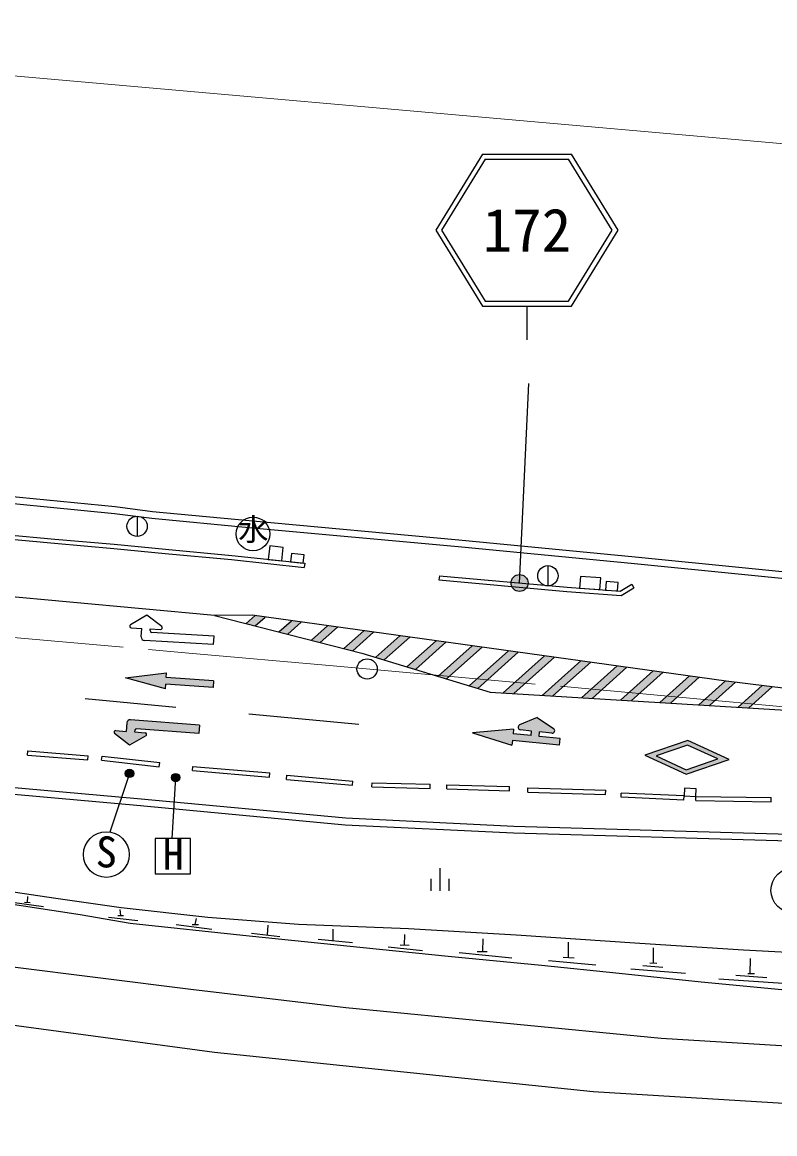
# Model space of a CAD drawing. Units: millimetres at full size, sheet at 1:1000; details may follow other scales. Extents: x 40000 to 680000, y 20000 to 380000.
# Drawn here: x 246399 to 290948, y 248107 to 313905 of the extents above; entities that cross this region are included whole.
import ezdxf
from ezdxf.enums import TextEntityAlignment as Align

# ---------------------------------------------------------------- set-up
doc = ezdxf.new("R2010")
doc.units = ezdxf.units.MM
doc.header["$LTSCALE"] = 1000
doc.linetypes.add('CHAIN', pattern=[18.5, 12, -1.5, 3.5, -1.5])
for name, color, linetype, lineweight in [('M-BGD', 7, 'Continuous', 25), ('M-BGD-EXST', 7, 'Continuous', 25), ('M-BMK', 2, 'CHAIN', 13), ('M-BMK-SRVR', 3, 'Continuous', 25), ('M-STR-HTXT', 7, 'Continuous', 13), ('M-STR-STRC', 7, 'Continuous', 25)]:
    doc.layers.add(name, color=color, linetype=linetype, lineweight=lineweight)
doc.styles.add('ＭＳ ゴシック', font='')
doc.styles.get('ＭＳ ゴシック').set_extended_font_data('MS Gothic')

msp = doc.modelspace()

# ---------------------------------------------------------------- hatches: boundary and pattern name
at = {"layer": 'M-BGD-EXST'}
for points in [[(253002, 269437, 1), (252502, 269437, 0.41421), (252752, 269187, 0.41421)], [(255732, 269189, 1), (255232, 269189, 0.41421), (255482, 268939, 0.41421)]]:
    msp.add_hatch(color=256, dxfattribs=at).paths.add_polyline_path(points)
at = {"layer": 'M-STR-STRC'}
for points in [[(276341, 280710, 1), (275341, 280710, 0.41421), (275841, 280210, 0.41421)], [(260772, 278696), (260187, 278777), (259665, 278310), (260190, 278176)], [(262914, 278399), (262330, 278480), (261590, 277818), (262115, 277685)], [(265056, 278102), (264472, 278183), (263516, 277327), (264041, 277193)], [(267198, 277805), (266614, 277886), (265441, 276836), (265966, 276702)], [(269341, 277507), (268756, 277588), (267331, 276313), (267834, 276159)], [(271483, 277210), (270899, 277291), (269175, 275749), (269679, 275596)], [(273625, 276913), (273041, 276994), (271020, 275186), (271523, 275032)], [(275767, 276616), (275183, 276697), (272865, 274622), (273368, 274469)], [(277910, 276318), (277325, 276399), (274867, 274200), (275500, 274162)], [(280052, 276021), (279468, 276102), (277185, 274060), (277817, 274022)], [(282194, 275724), (281610, 275805), (279503, 273920), (280135, 273882)], [(254899, 274727), (257702, 274523), (257731, 274919), (254927, 275123), (254947, 275398), (252522, 275099), (254879, 274453)], [(284337, 275427), (283752, 275508), (281821, 273780), (282453, 273741)], [(286479, 275129), (285895, 275211), (284139, 273639), (284771, 273601)], [(288629, 274839), (288073, 274908), (288037, 274913), (286456, 273499), (287088, 273461)], [(290803, 274570), (290210, 274644), (288774, 273359), (289406, 273321)], [(252554, 271929), (251936, 271977, 0.74206), (251866, 271799), (252742, 271113), (253711, 271657, 0.74206), (253670, 271844), (253052, 271891), (253060, 271991, -0.41421), (253167, 272083), (256862, 271799), (256901, 272297), (252807, 272612, 0.41388), (252592, 272428)], [(277020, 271901), (277759, 271824, 0.78564), (277857, 272099), (276873, 272746), (275845, 272306, 0.77336), (275889, 272019), (276555, 271949), (276527, 271676), (275453, 271788), (275482, 272061), (273048, 271838), (275384, 271119), (275412, 271392), (278208, 271101), (278249, 271497), (276991, 271628)]]:
    msp.add_hatch(color=256, dxfattribs=at).paths.add_polyline_path(points)
h = msp.add_hatch(color=256, dxfattribs=at)
edge = h.paths.add_edge_path()
edge.add_line((253965, 277889), (253971, 277989))
h = msp.add_hatch(color=256, dxfattribs=at)
h.paths.add_polyline_path([(285693, 269391), (288243, 270256), (285800, 271388), (283250, 270524)])
h.paths.add_polyline_path([(283922, 270488), (285786, 271120), (287571, 270292), (285708, 269660)], flags=16)

# ---------------------------------------------------------------- linework, layer by layer
at = {"layer": 'M-BGD'}
for p, q in [((253201, 284665), (253201, 283465)), ((263122, 281876), (263095, 281628)), ((277516, 281739), (277516, 280539)), ((271091, 281139), (271069, 280890)), ((282480, 280637), (282607, 280422)), ((246718, 270527), (246738, 270776)), ((246718, 270527), (250290, 270238)), ((246738, 270776), (250310, 270487)), ((250290, 270238), (250310, 270487)), ((251100, 270219), (251128, 270467)), ((251128, 270467), (254541, 270080)), ((251100, 270219), (254512, 269831)), ((254512, 269831), (254541, 270080)), ((256485, 269602), (256506, 269851)), ((256506, 269851), (261062, 269473)), ((256485, 269602), (261041, 269224)), ((261041, 269224), (261062, 269473)), ((262039, 269084), (262061, 269333)), ((262061, 269333), (265971, 268985)), ((262039, 269084), (265948, 268736)), ((265948, 268736), (265971, 268985)), ((267102, 268636), (267108, 268886)), ((267102, 268636), (270544, 268546)), ((267108, 268886), (270550, 268796)), ((270544, 268546), (270550, 268796)), ((271531, 268516), (271539, 268766)), ((271531, 268516), (275242, 268407)), ((271539, 268766), (275249, 268657)), ((275242, 268407), (275249, 268657)), ((276320, 268337), (276328, 268587)), ((276328, 268587), (280944, 268438)), ((276320, 268337), (280936, 268188)), ((280936, 268188), (280944, 268438)), ((281849, 268026), (281860, 268276)), ((285564, 267860), (281849, 268026)), ((285576, 268110), (281860, 268276)), ((285564, 267860), (285576, 268110)), ((286271, 267831), (286275, 268081)), ((286271, 267831), (290732, 267765)), ((286275, 268081), (290736, 268015)), ((290732, 267765), (290734, 268015)), ((270604, 262495), (270604, 263192)), ((271137, 262495), (271137, 263823)), ((271671, 262495), (271671, 263192)), ((246705, 261807), (246739, 262161)), ((245797, 261819), (247662, 261557)), ((246542, 261811), (246868, 261803)), ((252229, 261024), (252206, 261388)), ((251511, 260935), (253248, 260739)), ((252064, 261022), (252393, 261027)), ((256640, 260493), (256710, 260859)), ((255517, 260493), (257632, 260214)), ((256455, 260502), (256825, 260485)), ((259978, 259979), (261648, 259793)), ((260917, 259874), (260955, 260450)), ((264815, 259537), (264804, 260213)), ((263911, 259623), (265950, 259430)), ((268767, 259293), (269299, 259269)), ((269033, 259281), (269043, 259899)), ((273675, 258890), (273686, 259645)), ((278744, 258539), (278733, 259455)), ((268065, 259163), (270089, 258952)), ((272274, 258833), (275391, 258526)), ((273323, 258892), (273926, 258888)), ((283759, 258215), (283766, 259105)), ((277546, 258365), (280352, 258113)), ((278417, 258560), (279072, 258518)), ((283141, 258065), (284326, 257978)), ((283554, 258230), (283963, 258201)), ((289498, 257597), (289518, 258478)), ((282424, 257873), (285662, 257605)), ((288639, 257492), (290475, 257362)), ((289351, 257598), (289738, 257594)), ((287639, 257270), (291452, 257018))]:
    msp.add_line(p, q, dxfattribs=at)
for points in [[(207406, 289080), (210758, 288875), (211435, 288300), (213240, 288299), (214700, 288413), (220178, 287861), (229401, 286966), (239372, 286071), (240294, 285956), (240810, 285379), (241675, 285379), (242271, 285776), (251858, 284832), (254073, 284547), (259805, 284004), (272199, 282870), (282639, 281864), (302438, 279890)], [(207430, 289479), (210916, 289266), (211582, 288700), (213224, 288699), (214705, 288814), (220217, 288259), (229438, 287364), (239415, 286469), (240492, 286334), (240989, 285779), (241554, 285779), (242168, 286188), (251903, 285229), (254118, 284944), (259842, 284403), (272236, 283268), (282678, 282262), (302475, 280288)], [(216028, 286356), (218193, 286225), (220980, 285912), (222749, 285756), (226128, 285419), (228663, 285200), (231074, 284966), (236032, 284433), (238634, 284177), (241615, 283914), (245340, 283585), (248336, 283308), (251843, 283008), (254875, 282709), (258812, 282344), (263122, 281876)], [(216013, 286107), (218171, 285976), (220955, 285664), (222725, 285507), (226105, 285170), (228640, 284951), (231049, 284718), (236007, 284184), (238611, 283928), (241593, 283665), (245317, 283337), (248314, 283059), (251820, 282760), (254851, 282460), (258787, 282095), (263095, 281628)], [(271091, 281139), (278651, 280456), (281788, 280230), (282480, 280637)], [(271069, 280890), (278630, 280206), (281847, 279976), (282607, 280422)], [(567492, 277070), (542219, 272873), (509846, 267368), (460103, 259297), (434697, 255321), (407255, 251826), (387329, 249901), (365874, 248545), (346508, 248107), (325089, 248194), (304370, 249112), (280199, 250598), (257788, 252911), (229037, 256788), (209957, 259449), (198371, 260811), (182673, 262865), (163281, 265338), (142812, 268006), (124115, 270215), (98459, 272520), (77473, 273589), (65912, 273710)], [(66247, 277651), (82049, 277219), (94799, 276617), (107406, 275697), (124162, 274117), (136107, 272680), (153648, 270252), (165271, 268744), (178032, 267193), (189002, 265843), (199874, 264368), (211080, 262958), (223749, 261418), (235737, 259557), (245688, 258018), (256388, 256660), (265551, 255586), (284219, 253757), (300697, 252756), (315780, 251952), (330105, 251602), (347082, 251755)], [(196021, 269079), (202554, 268073), (206634, 267412), (211850, 271861), (216029, 271355), (226053, 270457), (237959, 269320), (253215, 267956), (265547, 266802), (275504, 266312), (291821, 265840), (310997, 263905), (327241, 262277), (344010, 261093)], [(195960, 268683), (202492, 267678), (206752, 266987), (211976, 271443), (215987, 270958), (226016, 270059), (237922, 268922), (253178, 267558), (265518, 266403), (275489, 265912), (291795, 265440), (310957, 263507), (327207, 261879), (343990, 260693)], [(210602, 266328), (216566, 265562), (220463, 265065), (228140, 264100), (229581, 263797), (236418, 263021), (242840, 262145), (249837, 261083), (252786, 260565), (259824, 259833), (266578, 259129), (271622, 258613), (277141, 258095), (281727, 257620), (286598, 257103), (291783, 256600)], [(335203, 254219), (332770, 255610), (330145, 256538), (327448, 257129), (323570, 257356), (319738, 257569), (315422, 257781), (311590, 258053), (307576, 258159), (302457, 258401), (296534, 258583), (289097, 258977), (282961, 259370), (275646, 259855), (269269, 260233), (262756, 260491), (257378, 260900), (252258, 261490), (248395, 262036), (243988, 262686), (239430, 263262), (234780, 263716), (231553, 264035), (228052, 264111)]]:
    msp.add_lwpolyline(points, dxfattribs=at)
for points in [[(260967, 282110), (261762, 282024), (261848, 282819), (261053, 282905)], [(262283, 281967), (263028, 281886), (263082, 282383), (262337, 282464)], [(279397, 280402), (280593, 280316), (280644, 281014), (279447, 281100)], [(280934, 280292), (281633, 280242), (281668, 280740), (280970, 280790)], [(285576, 268110), (286275, 268081), (286294, 268530), (285594, 268560)]]:
    msp.add_lwpolyline(points, close=True, dxfattribs=at)
for centre in [(253201, 284065), (277516, 281139)]:
    msp.add_circle(centre, 600, dxfattribs=at)
at = {"layer": 'M-BGD-EXST'}
for p, q in [((252752, 269437), (251581, 265969)), ((255482, 269189), (255262, 265591)), ((256361, 265591), (254261, 265591)), ((254261, 265591), (254261, 263491)), ((256361, 263491), (256361, 265591)), ((254261, 263491), (256361, 263491))]:
    msp.add_line(p, q, dxfattribs=at)
for centre, radius in [((260057, 283612), 1000), ((252752, 269437), 250), ((255482, 269189), 250), ((251378, 264634), 1350), ((292074, 262517), 1350)]:
    msp.add_circle(centre, radius, dxfattribs=at)
at = {"layer": 'M-BMK'}
msp.add_lwpolyline([(67583, 293406), (73246, 293021), (82860, 292175), (100759, 290617), (114766, 289342), (134463, 287627), (162677, 285138), (196720, 282014), (233683, 278630), (240425, 277980), (256253, 276557), (264809, 275801), (279729, 274463), (310823, 271589), (332500, 269493), (338076, 269017), (344664, 268512)], dxfattribs=at)
at = {"layer": 'M-BMK-SRVR'}
msp.add_circle((266816, 275621), 600, dxfattribs=at)
at = {"layer": 'M-STR-HTXT'}
msp.add_lwpolyline([(209836, 313905), (316779, 304478), (329219, 303380), (395434, 300369), (479653, 309895)], dxfattribs=at)
at = {"layer": 'M-STR-STRC'}
for p, q in [((273639, 306098), (270875, 301598)), ((273639, 306098), (278911, 306098)), ((281675, 301598), (278911, 306098)), ((273807, 305798), (271227, 301598)), ((273807, 305798), (278743, 305798)), ((281323, 301598), (278743, 305798)), ((270875, 301598), (273639, 297098)), ((271227, 301598), (273807, 297398)), ((278743, 297398), (281323, 301598)), ((278911, 297098), (281675, 301598)), ((273639, 297098), (278911, 297098)), ((273807, 297398), (278743, 297398)), ((276275, 297098), (276275, 295098)), ((275841, 280710), (276391, 292522)), ((257775, 278792), (214436, 282770)), ((253767, 278802), (252808, 278239)), ((254656, 278133), (253767, 278802)), ((259665, 278310), (260187, 278777)), ((260190, 278176), (260772, 278696)), ((261590, 277818), (262330, 278480)), ((262115, 277685), (262914, 278399)), ((252853, 278053), (253472, 278017)), ((253443, 277518), (253472, 278017)), ((253965, 277889), (253971, 277989)), ((253971, 277989), (254590, 277953)), ((257759, 277571), (254059, 277783)), ((263516, 277327), (264472, 278183)), ((264041, 277193), (265056, 278102)), ((265441, 276836), (266614, 277886)), ((265966, 276702), (267198, 277805)), ((257731, 277071), (253631, 277307)), ((257731, 277071), (257759, 277571)), ((267331, 276313), (268756, 277588)), ((267834, 276159), (269341, 277507)), ((269175, 275749), (270899, 277291)), ((269679, 275596), (271483, 277210)), ((271020, 275186), (273041, 276994)), ((271523, 275032), (273625, 276913)), ((272865, 274622), (275183, 276697)), ((273368, 274469), (275767, 276616)), ((274867, 274200), (277325, 276399)), ((275500, 274162), (277910, 276318)), ((277185, 274060), (279468, 276102)), ((277817, 274022), (280052, 276021)), ((279503, 273920), (281610, 275805)), ((280135, 273882), (282194, 275724)), ((252522, 275099), (254947, 275398)), ((254879, 274453), (252522, 275099)), ((254927, 275123), (254947, 275398)), ((257731, 274919), (254927, 275123)), ((281821, 273780), (283752, 275508)), ((282453, 273741), (284337, 275427)), ((284139, 273639), (285895, 275211)), ((284771, 273601), (286479, 275129)), ((254879, 274453), (254899, 274727)), ((257702, 274523), (254899, 274727)), ((257731, 274919), (257702, 274523)), ((286456, 273499), (288037, 274913)), ((287088, 273461), (288629, 274839)), ((288774, 273359), (290210, 274644)), ((289406, 273321), (290803, 274570)), ((255491, 273343), (250120, 273844)), ((252592, 272428), (252554, 271929)), ((256901, 272297), (252807, 272612)), ((266327, 272334), (259820, 272940)), ((276873, 272746), (275845, 272306)), ((276873, 272746), (277857, 272099)), ((252742, 271113), (251866, 271799)), ((251936, 271977), (252554, 271929)), ((253060, 271991), (253052, 271891)), ((253052, 271891), (253670, 271844)), ((256862, 271799), (253167, 272083)), ((256901, 272297), (256862, 271799)), ((275482, 272061), (273048, 271838)), ((273048, 271838), (275384, 271119)), ((275482, 272061), (275453, 271788)), ((276527, 271676), (275453, 271788)), ((276555, 271949), (275889, 272019)), ((276527, 271676), (276555, 271949)), ((276991, 271628), (277020, 271901)), ((277759, 271824), (277020, 271901)), ((253711, 271657), (252742, 271113)), ((275412, 271392), (275384, 271119)), ((278208, 271101), (275412, 271392)), ((278249, 271497), (276991, 271628)), ((278208, 271101), (278249, 271497))]:
    msp.add_line(p, q, dxfattribs=at)
for points in [[(274093, 274247), (292259, 273148), (316002, 271089), (309900, 272207), (288073, 274908), (260009, 278802), (257775, 278792), (266511, 276563)], [(285800, 271388), (283250, 270524), (285693, 269391), (288243, 270256)], [(285786, 271120), (283922, 270488), (285708, 269660), (287571, 270292)]]:
    msp.add_lwpolyline(points, close=True, dxfattribs=at)
msp.add_circle((275841, 280710), 500, dxfattribs=at)
for centre, radius, start, end in [((252859, 278153), 100, 120.4023, 266.71223), ((254065, 277883), 100, 176.71223, 266.71223), ((254595, 278053), 100, 266.71223, 53.02217), ((253643, 277507), 200, 176.77658, 266.71223), ((252791, 272413), 200, 85.60329, 175.53894), ((251928, 271877), 100, 85.60329, 231.91323), ((253160, 271983), 100, 85.60329, 175.60329), ((253662, 271744), 100, 299.29336, 85.60329), ((275905, 272168), 150, 113.18766, 264.05583), ((277775, 271973), 150, 264.05583, 56.67448)]:
    msp.add_arc(centre, radius, start, end, dxfattribs=at)

# ---------------------------------------------------------------- texts
at = {"layer": 'M-BGD-EXST', "style": 'ＭＳ ゴシック'}
for s, height, p in [('水', 1320, (259178, 282821)), ('H', 1833, (254714, 263183))]:
    msp.add_text(s, height=height, dxfattribs=at).set_placement(p, align=Align.BOTTOM_LEFT)
msp.add_text('S', height=1833, rotation=358.508, dxfattribs=at).set_placement((250722, 263342), align=Align.BOTTOM_LEFT)
at = {"layer": 'M-STR-STRC', "style": 'ＭＳ ゴシック'}
msp.add_text('172', height=2566, dxfattribs=at).set_placement((276275, 301598), align=Align.MIDDLE_CENTER)

doc.saveas('drawing.dxf')
